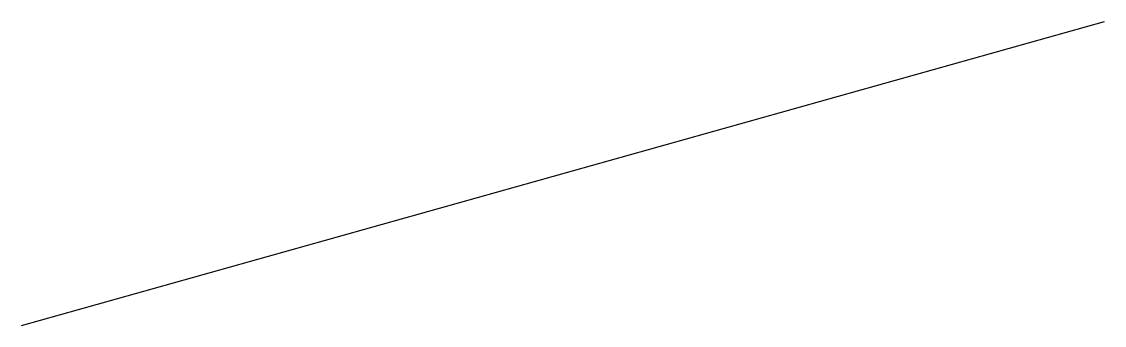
# Model space of a CAD drawing. Header units: metres. Extents: x 20 to 84, y 18.3 to 36.2.
import ezdxf

# ---------------------------------------------------------------- set-up
doc = ezdxf.new("R2010")
doc.units = ezdxf.units.M

msp = doc.modelspace()

# ---------------------------------------------------------------- linework, layer by layer
msp.add_lwpolyline([(20, 18.26), (84, 36.2)])

doc.saveas('drawing.dxf')
